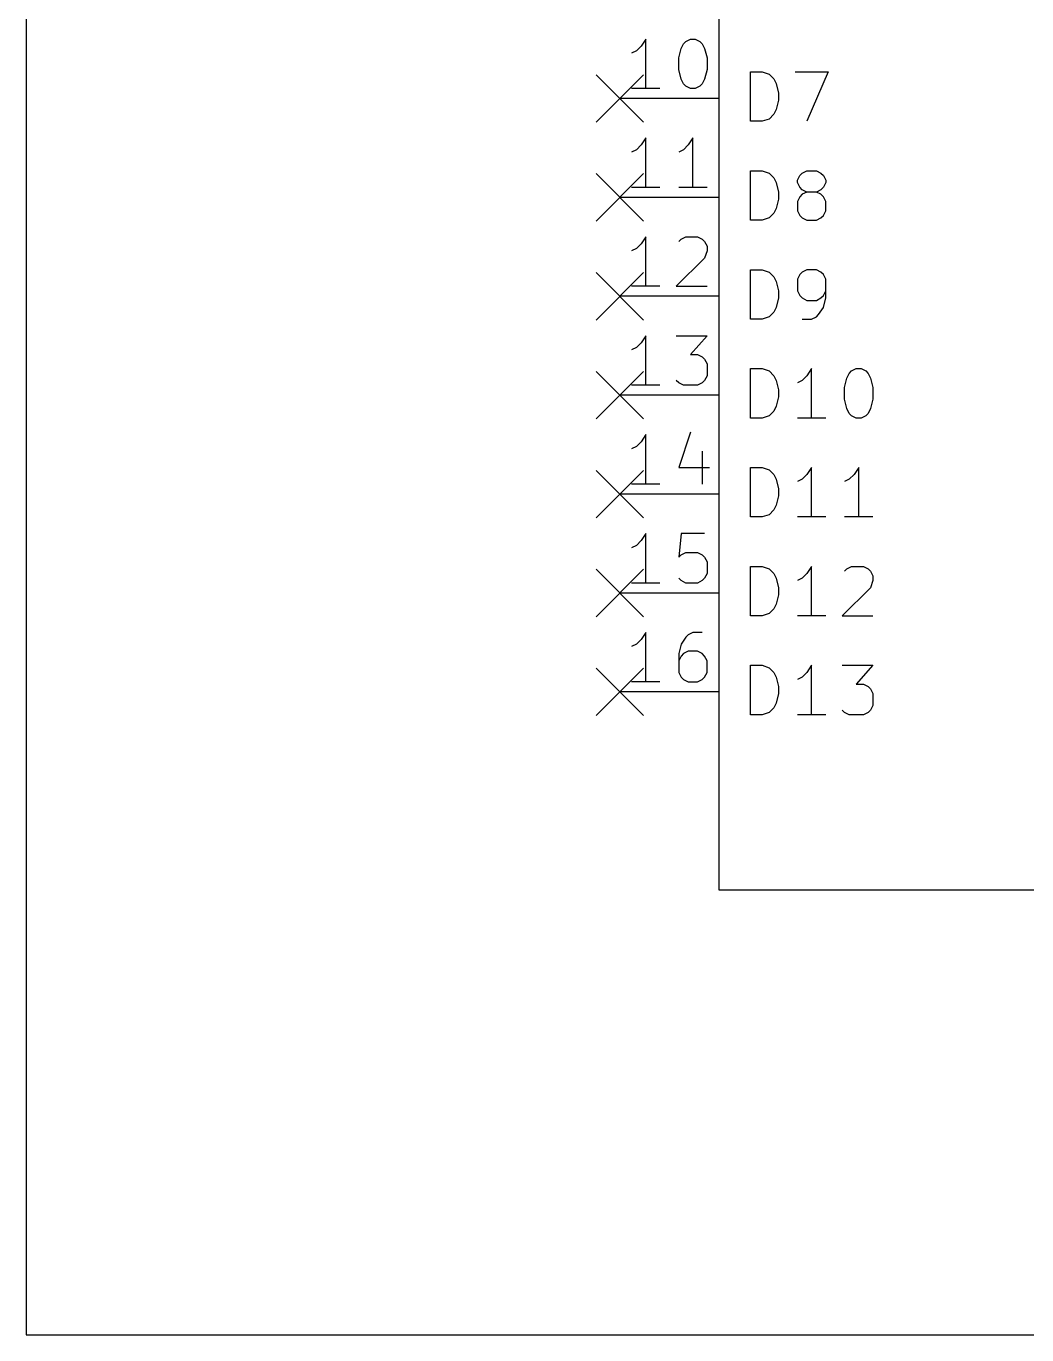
# Model space of a CAD drawing. Extents: x 0.4 to 11.3, y -7.9 to -0.4.
# Drawn here: x 4.45 to 5.461, y -5.55 to -4.227 of the extents above; entities that cross this region are included whole.
import ezdxf

# ---------------------------------------------------------------- set-up
doc = ezdxf.new("R2010")
doc.units = 0
doc.header["$MEASUREMENT"] = 0
for name, color, linetype in [('BLUE2', 5, 'CONTINUOUS'), ('BLUE3', 171, 'CONTINUOUS'), ('CYAN2', 4, 'CONTINUOUS'), ('LYELLOW', 51, 'CONTINUOUS'), ('RED2', 1, 'CONTINUOUS'), ('RED3', 11, 'CONTINUOUS')]:
    doc.layers.add(name, color=color, linetype=linetype)

msp = doc.modelspace()

# ---------------------------------------------------------------- linework, layer by layer
at = {"layer": 'BLUE2', "linetype": 'CONTINUOUS'}
for p, q in [((5.026, -4.276), (5.074, -4.324)), ((5.074, -4.276), (5.026, -4.324)), ((5.026, -4.376), (5.074, -4.424)), ((5.074, -4.376), (5.026, -4.424)), ((5.026, -4.476), (5.074, -4.524)), ((5.074, -4.476), (5.026, -4.524)), ((5.026, -4.576), (5.074, -4.624)), ((5.074, -4.576), (5.026, -4.624)), ((5.026, -4.676), (5.074, -4.724)), ((5.074, -4.676), (5.026, -4.724)), ((5.026, -4.776), (5.074, -4.824)), ((5.074, -4.776), (5.026, -4.824)), ((5.026, -4.876), (5.074, -4.924)), ((5.074, -4.876), (5.026, -4.924))]:
    msp.add_line(p, q, dxfattribs=at)
at = {"layer": 'BLUE3', "linetype": 'CONTINUOUS'}
for p, q in [((4.45, -2.65), (4.45, -5.55)), ((4.45, -5.55), (6.65, -5.55))]:
    msp.add_line(p, q, dxfattribs=at)
at = {"layer": 'CYAN2', "linetype": 'CONTINUOUS'}
for p, q in [((5.1819, -4.3231), (5.1819, -4.2731)), ((5.1819, -4.2731), (5.1938, -4.2731)), ((5.1819, -4.3231), (5.1819, -4.2731)), ((5.1819, -4.2731), (5.1938, -4.2731)), ((5.1938, -4.2731), (5.2009, -4.2755)), ((5.1938, -4.2731), (5.2009, -4.2755)), ((5.2271, -4.2731), (5.2605, -4.2731)), ((5.2271, -4.2731), (5.2605, -4.2731)), ((5.2605, -4.2731), (5.239, -4.3231)), ((5.2605, -4.2731), (5.239, -4.3231)), ((5.2009, -4.2755), (5.2057, -4.2803)), ((5.2009, -4.2755), (5.2057, -4.2803)), ((5.2057, -4.2803), (5.2081, -4.285)), ((5.2057, -4.2803), (5.2081, -4.285)), ((5.2081, -4.285), (5.2105, -4.2946)), ((5.2081, -4.285), (5.2105, -4.2946)), ((5.2105, -4.2946), (5.2105, -4.3017)), ((5.2105, -4.2946), (5.2105, -4.3017)), ((5.2081, -4.3112), (5.2057, -4.316)), ((5.2081, -4.3112), (5.2057, -4.316)), ((5.2105, -4.3017), (5.2081, -4.3112)), ((5.2105, -4.3017), (5.2081, -4.3112)), ((5.1938, -4.3231), (5.1819, -4.3231)), ((5.1938, -4.3231), (5.1819, -4.3231)), ((5.2009, -4.3208), (5.1938, -4.3231)), ((5.2009, -4.3208), (5.1938, -4.3231)), ((5.2057, -4.316), (5.2009, -4.3208)), ((5.2057, -4.316), (5.2009, -4.3208)), ((5.1819, -4.4231), (5.1819, -4.3731)), ((5.1819, -4.3731), (5.1938, -4.3731)), ((5.1819, -4.4231), (5.1819, -4.3731)), ((5.1819, -4.3731), (5.1938, -4.3731)), ((5.1938, -4.3731), (5.2009, -4.3755)), ((5.1938, -4.3731), (5.2009, -4.3755)), ((5.2009, -4.3755), (5.2057, -4.3803)), ((5.2009, -4.3755), (5.2057, -4.3803)), ((5.2295, -4.3827), (5.2319, -4.3779)), ((5.2295, -4.3827), (5.2319, -4.3779)), ((5.2319, -4.3779), (5.2343, -4.3755)), ((5.2319, -4.3779), (5.2343, -4.3755)), ((5.2343, -4.3755), (5.239, -4.3731)), ((5.2343, -4.3755), (5.239, -4.3731)), ((5.239, -4.3731), (5.2486, -4.3731)), ((5.239, -4.3731), (5.2486, -4.3731)), ((5.2486, -4.3731), (5.2533, -4.3755)), ((5.2486, -4.3731), (5.2533, -4.3755)), ((5.2533, -4.3755), (5.2557, -4.3779)), ((5.2533, -4.3755), (5.2557, -4.3779)), ((5.2557, -4.3779), (5.2581, -4.3827)), ((5.2557, -4.3779), (5.2581, -4.3827)), ((5.2057, -4.3803), (5.2081, -4.385)), ((5.2057, -4.3803), (5.2081, -4.385)), ((5.2081, -4.385), (5.2105, -4.3946)), ((5.2081, -4.385), (5.2105, -4.3946)), ((5.2295, -4.385), (5.2295, -4.3827)), ((5.2295, -4.385), (5.2295, -4.3827)), ((5.2319, -4.3898), (5.2295, -4.385)), ((5.2319, -4.3898), (5.2295, -4.385)), ((5.2343, -4.3922), (5.2319, -4.3898)), ((5.2343, -4.3922), (5.2319, -4.3898)), ((5.239, -4.3946), (5.2343, -4.3922)), ((5.239, -4.3946), (5.2343, -4.3922)), ((5.2533, -4.3922), (5.2486, -4.3946)), ((5.2533, -4.3922), (5.2486, -4.3946)), ((5.2557, -4.3898), (5.2533, -4.3922)), ((5.2557, -4.3898), (5.2533, -4.3922)), ((5.2581, -4.385), (5.2557, -4.3898)), ((5.2581, -4.385), (5.2557, -4.3898)), ((5.2581, -4.3827), (5.2581, -4.385)), ((5.2581, -4.3827), (5.2581, -4.385)), ((5.2105, -4.4017), (5.2081, -4.4112)), ((5.2105, -4.4017), (5.2081, -4.4112)), ((5.2105, -4.3946), (5.2105, -4.4017)), ((5.2105, -4.3946), (5.2105, -4.4017)), ((5.2319, -4.3993), (5.2295, -4.4041)), ((5.2319, -4.3993), (5.2295, -4.4041)), ((5.2295, -4.4041), (5.2295, -4.4136)), ((5.2295, -4.4041), (5.2295, -4.4136)), ((5.2343, -4.3969), (5.2319, -4.3993)), ((5.2343, -4.3969), (5.2319, -4.3993)), ((5.239, -4.3946), (5.2343, -4.3969)), ((5.239, -4.3946), (5.2343, -4.3969)), ((5.2486, -4.3946), (5.239, -4.3946)), ((5.2486, -4.3946), (5.239, -4.3946)), ((5.2533, -4.3969), (5.2486, -4.3946)), ((5.2533, -4.3969), (5.2486, -4.3946)), ((5.2557, -4.3993), (5.2533, -4.3969)), ((5.2557, -4.3993), (5.2533, -4.3969)), ((5.2581, -4.4041), (5.2557, -4.3993)), ((5.2581, -4.4041), (5.2557, -4.3993)), ((5.2581, -4.4136), (5.2581, -4.4041)), ((5.2581, -4.4136), (5.2581, -4.4041)), ((5.2057, -4.416), (5.2009, -4.4208)), ((5.2057, -4.416), (5.2009, -4.4208)), ((5.2081, -4.4112), (5.2057, -4.416)), ((5.2081, -4.4112), (5.2057, -4.416)), ((5.2295, -4.4136), (5.2319, -4.4184)), ((5.2295, -4.4136), (5.2319, -4.4184)), ((5.2319, -4.4184), (5.2343, -4.4208)), ((5.2319, -4.4184), (5.2343, -4.4208)), ((5.2533, -4.4208), (5.2557, -4.4184)), ((5.2533, -4.4208), (5.2557, -4.4184)), ((5.2557, -4.4184), (5.2581, -4.4136)), ((5.2557, -4.4184), (5.2581, -4.4136)), ((5.1938, -4.4231), (5.1819, -4.4231)), ((5.1938, -4.4231), (5.1819, -4.4231)), ((5.2009, -4.4208), (5.1938, -4.4231)), ((5.2009, -4.4208), (5.1938, -4.4231)), ((5.2343, -4.4208), (5.239, -4.4231)), ((5.2343, -4.4208), (5.239, -4.4231)), ((5.239, -4.4231), (5.2486, -4.4231)), ((5.239, -4.4231), (5.2486, -4.4231)), ((5.2486, -4.4231), (5.2533, -4.4208)), ((5.2486, -4.4231), (5.2533, -4.4208)), ((5.1819, -4.5231), (5.1819, -4.4731)), ((5.1819, -4.4731), (5.1938, -4.4731)), ((5.1819, -4.5231), (5.1819, -4.4731)), ((5.1819, -4.4731), (5.1938, -4.4731)), ((5.1938, -4.4731), (5.2009, -4.4755)), ((5.1938, -4.4731), (5.2009, -4.4755)), ((5.2009, -4.4755), (5.2057, -4.4803)), ((5.2009, -4.4755), (5.2057, -4.4803)), ((5.2057, -4.4803), (5.2081, -4.485)), ((5.2057, -4.4803), (5.2081, -4.485)), ((5.2081, -4.485), (5.2105, -4.4946)), ((5.2081, -4.485), (5.2105, -4.4946)), ((5.2319, -4.4779), (5.2295, -4.4827)), ((5.2319, -4.4779), (5.2295, -4.4827)), ((5.2295, -4.4827), (5.2295, -4.4946)), ((5.2295, -4.4827), (5.2295, -4.4946)), ((5.2343, -4.4755), (5.2319, -4.4779)), ((5.2343, -4.4755), (5.2319, -4.4779)), ((5.239, -4.4731), (5.2343, -4.4755)), ((5.239, -4.4731), (5.2343, -4.4755)), ((5.2486, -4.4731), (5.239, -4.4731)), ((5.2486, -4.4731), (5.239, -4.4731)), ((5.2533, -4.4755), (5.2486, -4.4731)), ((5.2533, -4.4755), (5.2486, -4.4731)), ((5.2557, -4.4779), (5.2533, -4.4755)), ((5.2557, -4.4779), (5.2533, -4.4755)), ((5.2581, -4.4827), (5.2557, -4.4779)), ((5.2581, -4.4827), (5.2557, -4.4779)), ((5.2581, -4.5017), (5.2581, -4.4827)), ((5.2581, -4.5017), (5.2581, -4.4827)), ((5.2105, -4.4946), (5.2105, -4.5017)), ((5.2105, -4.4946), (5.2105, -4.5017)), ((5.2295, -4.4946), (5.2319, -4.4993)), ((5.2295, -4.4946), (5.2319, -4.4993)), ((5.2557, -4.4993), (5.2581, -4.4946)), ((5.2557, -4.4993), (5.2581, -4.4946)), ((5.2081, -4.5112), (5.2057, -4.516)), ((5.2081, -4.5112), (5.2057, -4.516)), ((5.2105, -4.5017), (5.2081, -4.5112)), ((5.2105, -4.5017), (5.2081, -4.5112)), ((5.2319, -4.4993), (5.2343, -4.5017)), ((5.2319, -4.4993), (5.2343, -4.5017)), ((5.2343, -4.5017), (5.239, -4.5041)), ((5.2343, -4.5017), (5.239, -4.5041)), ((5.239, -4.5041), (5.2486, -4.5041)), ((5.239, -4.5041), (5.2486, -4.5041)), ((5.2486, -4.5041), (5.2533, -4.5017)), ((5.2486, -4.5041), (5.2533, -4.5017)), ((5.2509, -4.5184), (5.2557, -4.5112)), ((5.2509, -4.5184), (5.2557, -4.5112)), ((5.2533, -4.5017), (5.2557, -4.4993)), ((5.2533, -4.5017), (5.2557, -4.4993)), ((5.2557, -4.5112), (5.2581, -4.5017)), ((5.2557, -4.5112), (5.2581, -4.5017)), ((5.1938, -4.5231), (5.1819, -4.5231)), ((5.1938, -4.5231), (5.1819, -4.5231)), ((5.2009, -4.5208), (5.1938, -4.5231)), ((5.2009, -4.5208), (5.1938, -4.5231)), ((5.2057, -4.516), (5.2009, -4.5208)), ((5.2057, -4.516), (5.2009, -4.5208)), ((5.2343, -4.5231), (5.2438, -4.5231)), ((5.2343, -4.5231), (5.2438, -4.5231)), ((5.2438, -4.5231), (5.2486, -4.5208)), ((5.2438, -4.5231), (5.2486, -4.5208)), ((5.2486, -4.5208), (5.2509, -4.5184)), ((5.2486, -4.5208), (5.2509, -4.5184)), ((5.1819, -4.6231), (5.1819, -4.5731)), ((5.1819, -4.5731), (5.1938, -4.5731)), ((5.1819, -4.6231), (5.1819, -4.5731)), ((5.1819, -4.5731), (5.1938, -4.5731)), ((5.1938, -4.5731), (5.2009, -4.5755)), ((5.1938, -4.5731), (5.2009, -4.5755)), ((5.2009, -4.5755), (5.2057, -4.5803)), ((5.2009, -4.5755), (5.2057, -4.5803)), ((5.2438, -4.5731), (5.239, -4.5803)), ((5.2438, -4.5731), (5.239, -4.5803)), ((5.2438, -4.6231), (5.2438, -4.5731)), ((5.2438, -4.6231), (5.2438, -4.5731)), ((5.2795, -4.5827), (5.2819, -4.5779)), ((5.2795, -4.5827), (5.2819, -4.5779)), ((5.2819, -4.5779), (5.2843, -4.5755)), ((5.2819, -4.5779), (5.2843, -4.5755)), ((5.2843, -4.5755), (5.289, -4.5731)), ((5.2843, -4.5755), (5.289, -4.5731)), ((5.289, -4.5731), (5.2938, -4.5731)), ((5.289, -4.5731), (5.2938, -4.5731)), ((5.2938, -4.5731), (5.2986, -4.5755)), ((5.2938, -4.5731), (5.2986, -4.5755)), ((5.2986, -4.5755), (5.3009, -4.5779)), ((5.2986, -4.5755), (5.3009, -4.5779)), ((5.3009, -4.5779), (5.3033, -4.5827)), ((5.3009, -4.5779), (5.3033, -4.5827)), ((5.2057, -4.5803), (5.2081, -4.585)), ((5.2057, -4.5803), (5.2081, -4.585)), ((5.2081, -4.585), (5.2105, -4.5946)), ((5.2081, -4.585), (5.2105, -4.5946)), ((5.2343, -4.585), (5.2295, -4.5874)), ((5.2343, -4.585), (5.2295, -4.5874)), ((5.239, -4.5803), (5.2343, -4.585)), ((5.239, -4.5803), (5.2343, -4.585)), ((5.2771, -4.5922), (5.2795, -4.5827)), ((5.2771, -4.5922), (5.2795, -4.5827)), ((5.3033, -4.5827), (5.3057, -4.5922)), ((5.3033, -4.5827), (5.3057, -4.5922)), ((5.2105, -4.6017), (5.2081, -4.6112)), ((5.2105, -4.6017), (5.2081, -4.6112)), ((5.2105, -4.5946), (5.2105, -4.6017)), ((5.2105, -4.5946), (5.2105, -4.6017)), ((5.2771, -4.6041), (5.2771, -4.5922)), ((5.2771, -4.6041), (5.2771, -4.5922)), ((5.2795, -4.6136), (5.2771, -4.6041)), ((5.2795, -4.6136), (5.2771, -4.6041)), ((5.3057, -4.6041), (5.3033, -4.6136)), ((5.3057, -4.6041), (5.3033, -4.6136)), ((5.3057, -4.5922), (5.3057, -4.6041)), ((5.3057, -4.5922), (5.3057, -4.6041)), ((5.2057, -4.616), (5.2009, -4.6208)), ((5.2057, -4.616), (5.2009, -4.6208)), ((5.2081, -4.6112), (5.2057, -4.616)), ((5.2081, -4.6112), (5.2057, -4.616)), ((5.2819, -4.6184), (5.2795, -4.6136)), ((5.2819, -4.6184), (5.2795, -4.6136)), ((5.3033, -4.6136), (5.3009, -4.6184)), ((5.3033, -4.6136), (5.3009, -4.6184)), ((5.1938, -4.6231), (5.1819, -4.6231)), ((5.1938, -4.6231), (5.1819, -4.6231)), ((5.2009, -4.6208), (5.1938, -4.6231)), ((5.2009, -4.6208), (5.1938, -4.6231)), ((5.2581, -4.6231), (5.2295, -4.6231)), ((5.2581, -4.6231), (5.2295, -4.6231)), ((5.2843, -4.6208), (5.2819, -4.6184)), ((5.2843, -4.6208), (5.2819, -4.6184)), ((5.289, -4.6231), (5.2843, -4.6208)), ((5.289, -4.6231), (5.2843, -4.6208)), ((5.2938, -4.6231), (5.289, -4.6231)), ((5.2938, -4.6231), (5.289, -4.6231)), ((5.2986, -4.6208), (5.2938, -4.6231)), ((5.2986, -4.6208), (5.2938, -4.6231)), ((5.3009, -4.6184), (5.2986, -4.6208)), ((5.3009, -4.6184), (5.2986, -4.6208)), ((5.1819, -4.7231), (5.1819, -4.6731)), ((5.1819, -4.6731), (5.1938, -4.6731)), ((5.1819, -4.7231), (5.1819, -4.6731)), ((5.1819, -4.6731), (5.1938, -4.6731)), ((5.1938, -4.6731), (5.2009, -4.6755)), ((5.1938, -4.6731), (5.2009, -4.6755)), ((5.2009, -4.6755), (5.2057, -4.6803)), ((5.2009, -4.6755), (5.2057, -4.6803)), ((5.2057, -4.6803), (5.2081, -4.685)), ((5.2057, -4.6803), (5.2081, -4.685)), ((5.239, -4.6803), (5.2343, -4.685)), ((5.239, -4.6803), (5.2343, -4.685)), ((5.2438, -4.6731), (5.239, -4.6803)), ((5.2438, -4.6731), (5.239, -4.6803)), ((5.2438, -4.7231), (5.2438, -4.6731)), ((5.2438, -4.7231), (5.2438, -4.6731)), ((5.2867, -4.6803), (5.2819, -4.685)), ((5.2867, -4.6803), (5.2819, -4.685)), ((5.2914, -4.6731), (5.2867, -4.6803)), ((5.2914, -4.6731), (5.2867, -4.6803)), ((5.2914, -4.7231), (5.2914, -4.6731)), ((5.2914, -4.7231), (5.2914, -4.6731)), ((5.2081, -4.685), (5.2105, -4.6946)), ((5.2081, -4.685), (5.2105, -4.6946)), ((5.2105, -4.6946), (5.2105, -4.7017)), ((5.2105, -4.6946), (5.2105, -4.7017)), ((5.2343, -4.685), (5.2295, -4.6874)), ((5.2343, -4.685), (5.2295, -4.6874)), ((5.2819, -4.685), (5.2771, -4.6874)), ((5.2819, -4.685), (5.2771, -4.6874)), ((5.2105, -4.7017), (5.2081, -4.7112)), ((5.2105, -4.7017), (5.2081, -4.7112)), ((5.1938, -4.7231), (5.1819, -4.7231)), ((5.1938, -4.7231), (5.1819, -4.7231)), ((5.2009, -4.7208), (5.1938, -4.7231)), ((5.2009, -4.7208), (5.1938, -4.7231)), ((5.2057, -4.716), (5.2009, -4.7208)), ((5.2057, -4.716), (5.2009, -4.7208)), ((5.2081, -4.7112), (5.2057, -4.716)), ((5.2081, -4.7112), (5.2057, -4.716)), ((5.2581, -4.7231), (5.2295, -4.7231)), ((5.2581, -4.7231), (5.2295, -4.7231)), ((5.3057, -4.7231), (5.2771, -4.7231)), ((5.3057, -4.7231), (5.2771, -4.7231)), ((5.1819, -4.8231), (5.1819, -4.7731)), ((5.1819, -4.7731), (5.1938, -4.7731)), ((5.1819, -4.8231), (5.1819, -4.7731)), ((5.1819, -4.7731), (5.1938, -4.7731)), ((5.1938, -4.7731), (5.2009, -4.7755)), ((5.1938, -4.7731), (5.2009, -4.7755)), ((5.2009, -4.7755), (5.2057, -4.7803)), ((5.2009, -4.7755), (5.2057, -4.7803)), ((5.2438, -4.7731), (5.239, -4.7803)), ((5.2438, -4.7731), (5.239, -4.7803)), ((5.2438, -4.8231), (5.2438, -4.7731)), ((5.2438, -4.8231), (5.2438, -4.7731)), ((5.2771, -4.7779), (5.2795, -4.7755)), ((5.2771, -4.7779), (5.2795, -4.7755)), ((5.2795, -4.7755), (5.2843, -4.7731)), ((5.2795, -4.7755), (5.2843, -4.7731)), ((5.2843, -4.7731), (5.2962, -4.7731)), ((5.2843, -4.7731), (5.2962, -4.7731)), ((5.2962, -4.7731), (5.3009, -4.7755)), ((5.2962, -4.7731), (5.3009, -4.7755)), ((5.3009, -4.7755), (5.3033, -4.7779)), ((5.3009, -4.7755), (5.3033, -4.7779)), ((5.2057, -4.7803), (5.2081, -4.785)), ((5.2057, -4.7803), (5.2081, -4.785)), ((5.2081, -4.785), (5.2105, -4.7946)), ((5.2081, -4.785), (5.2105, -4.7946)), ((5.2343, -4.785), (5.2295, -4.7874)), ((5.2343, -4.785), (5.2295, -4.7874)), ((5.239, -4.7803), (5.2343, -4.785)), ((5.239, -4.7803), (5.2343, -4.785)), ((5.3033, -4.7779), (5.3057, -4.7827)), ((5.3033, -4.7779), (5.3057, -4.7827)), ((5.3057, -4.7874), (5.3033, -4.7946)), ((5.3057, -4.7874), (5.3033, -4.7946)), ((5.3057, -4.7827), (5.3057, -4.7874)), ((5.3057, -4.7827), (5.3057, -4.7874)), ((5.2105, -4.8017), (5.2081, -4.8112)), ((5.2105, -4.8017), (5.2081, -4.8112)), ((5.2105, -4.7946), (5.2105, -4.8017)), ((5.2105, -4.7946), (5.2105, -4.8017)), ((5.3033, -4.7946), (5.2748, -4.8231)), ((5.3033, -4.7946), (5.2748, -4.8231)), ((5.2057, -4.816), (5.2009, -4.8208)), ((5.2057, -4.816), (5.2009, -4.8208)), ((5.2081, -4.8112), (5.2057, -4.816)), ((5.2081, -4.8112), (5.2057, -4.816)), ((5.1938, -4.8231), (5.1819, -4.8231)), ((5.1938, -4.8231), (5.1819, -4.8231)), ((5.2009, -4.8208), (5.1938, -4.8231)), ((5.2009, -4.8208), (5.1938, -4.8231)), ((5.2581, -4.8231), (5.2295, -4.8231)), ((5.2581, -4.8231), (5.2295, -4.8231)), ((5.2748, -4.8231), (5.3057, -4.8231)), ((5.2748, -4.8231), (5.3057, -4.8231)), ((5.1819, -4.9231), (5.1819, -4.8731)), ((5.1819, -4.8731), (5.1938, -4.8731)), ((5.1819, -4.9231), (5.1819, -4.8731)), ((5.1819, -4.8731), (5.1938, -4.8731)), ((5.1938, -4.8731), (5.2009, -4.8755)), ((5.1938, -4.8731), (5.2009, -4.8755)), ((5.2009, -4.8755), (5.2057, -4.8803)), ((5.2009, -4.8755), (5.2057, -4.8803)), ((5.2057, -4.8803), (5.2081, -4.885)), ((5.2057, -4.8803), (5.2081, -4.885)), ((5.239, -4.8803), (5.2343, -4.885)), ((5.239, -4.8803), (5.2343, -4.885)), ((5.2438, -4.8731), (5.239, -4.8803)), ((5.2438, -4.8731), (5.239, -4.8803)), ((5.2438, -4.9231), (5.2438, -4.8731)), ((5.2438, -4.9231), (5.2438, -4.8731)), ((5.2748, -4.8731), (5.3057, -4.8731)), ((5.2748, -4.8731), (5.3057, -4.8731)), ((5.3057, -4.8731), (5.289, -4.8922)), ((5.3057, -4.8731), (5.289, -4.8922)), ((5.2081, -4.885), (5.2105, -4.8946)), ((5.2081, -4.885), (5.2105, -4.8946)), ((5.2105, -4.8946), (5.2105, -4.9017)), ((5.2105, -4.8946), (5.2105, -4.9017)), ((5.2343, -4.885), (5.2295, -4.8874)), ((5.2343, -4.885), (5.2295, -4.8874)), ((5.289, -4.8922), (5.2962, -4.8922)), ((5.289, -4.8922), (5.2962, -4.8922)), ((5.2962, -4.8922), (5.3009, -4.8946)), ((5.2962, -4.8922), (5.3009, -4.8946)), ((5.3009, -4.8946), (5.3033, -4.8969)), ((5.3009, -4.8946), (5.3033, -4.8969)), ((5.2105, -4.9017), (5.2081, -4.9112)), ((5.2105, -4.9017), (5.2081, -4.9112)), ((5.3033, -4.8969), (5.3057, -4.9017)), ((5.3033, -4.8969), (5.3057, -4.9017)), ((5.3057, -4.9017), (5.3057, -4.9136)), ((5.3057, -4.9017), (5.3057, -4.9136)), ((5.2009, -4.9208), (5.1938, -4.9231)), ((5.2009, -4.9208), (5.1938, -4.9231)), ((5.2057, -4.916), (5.2009, -4.9208)), ((5.2057, -4.916), (5.2009, -4.9208)), ((5.2081, -4.9112), (5.2057, -4.916)), ((5.2081, -4.9112), (5.2057, -4.916)), ((5.2771, -4.9208), (5.2748, -4.9184)), ((5.2771, -4.9208), (5.2748, -4.9184)), ((5.2819, -4.9231), (5.2771, -4.9208)), ((5.2819, -4.9231), (5.2771, -4.9208)), ((5.3009, -4.9208), (5.2962, -4.9231)), ((5.3009, -4.9208), (5.2962, -4.9231)), ((5.3033, -4.9184), (5.3009, -4.9208)), ((5.3033, -4.9184), (5.3009, -4.9208)), ((5.3057, -4.9136), (5.3033, -4.9184)), ((5.3057, -4.9136), (5.3033, -4.9184)), ((5.1938, -4.9231), (5.1819, -4.9231)), ((5.1938, -4.9231), (5.1819, -4.9231)), ((5.2581, -4.9231), (5.2295, -4.9231)), ((5.2581, -4.9231), (5.2295, -4.9231)), ((5.2962, -4.9231), (5.2819, -4.9231)), ((5.2962, -4.9231), (5.2819, -4.9231))]:
    msp.add_line(p, q, dxfattribs=at)
at = {"layer": 'LYELLOW', "linetype": 'CONTINUOUS'}
for p, q in [((5.15, -3.3), (5.15, -5.1)), ((5.15, -5.1), (5.95, -5.1))]:
    msp.add_line(p, q, dxfattribs=at)
at = {"layer": 'RED2', "linetype": 'CONTINUOUS'}
for p, q in [((5.15, -3.3), (5.15, -5.1)), ((5.15, -4.3), (5.05, -4.3)), ((5.15, -4.3), (5.05, -4.3)), ((5.15, -4.4), (5.05, -4.4)), ((5.15, -4.4), (5.05, -4.4)), ((5.15, -4.5), (5.05, -4.5)), ((5.15, -4.5), (5.05, -4.5)), ((5.15, -4.6), (5.05, -4.6)), ((5.15, -4.6), (5.05, -4.6)), ((5.15, -4.7), (5.05, -4.7)), ((5.15, -4.7), (5.05, -4.7)), ((5.15, -4.8), (5.05, -4.8)), ((5.15, -4.8), (5.05, -4.8)), ((5.15, -4.9), (5.05, -4.9)), ((5.15, -4.9), (5.05, -4.9)), ((5.15, -5.1), (5.95, -5.1))]:
    msp.add_line(p, q, dxfattribs=at)
at = {"layer": 'RED3', "linetype": 'CONTINUOUS'}
for p, q in [((5.0714, -4.247), (5.0667, -4.2518)), ((5.0714, -4.247), (5.0667, -4.2518)), ((5.0762, -4.2399), (5.0714, -4.247)), ((5.0762, -4.2399), (5.0714, -4.247)), ((5.0762, -4.2899), (5.0762, -4.2399)), ((5.0762, -4.2899), (5.0762, -4.2399)), ((5.1119, -4.2494), (5.1143, -4.2446)), ((5.1119, -4.2494), (5.1143, -4.2446)), ((5.1143, -4.2446), (5.1167, -4.2423)), ((5.1143, -4.2446), (5.1167, -4.2423)), ((5.1167, -4.2423), (5.1214, -4.2399)), ((5.1167, -4.2423), (5.1214, -4.2399)), ((5.1214, -4.2399), (5.1262, -4.2399)), ((5.1214, -4.2399), (5.1262, -4.2399)), ((5.1262, -4.2399), (5.1309, -4.2423)), ((5.1262, -4.2399), (5.1309, -4.2423)), ((5.1309, -4.2423), (5.1333, -4.2446)), ((5.1309, -4.2423), (5.1333, -4.2446)), ((5.1333, -4.2446), (5.1357, -4.2494)), ((5.1333, -4.2446), (5.1357, -4.2494)), ((5.0667, -4.2518), (5.0619, -4.2542)), ((5.0667, -4.2518), (5.0619, -4.2542)), ((5.1095, -4.2589), (5.1119, -4.2494)), ((5.1095, -4.2589), (5.1119, -4.2494)), ((5.1095, -4.2708), (5.1095, -4.2589)), ((5.1095, -4.2708), (5.1095, -4.2589)), ((5.1357, -4.2494), (5.1381, -4.2589)), ((5.1357, -4.2494), (5.1381, -4.2589)), ((5.1381, -4.2589), (5.1381, -4.2708)), ((5.1381, -4.2589), (5.1381, -4.2708)), ((5.1119, -4.2804), (5.1095, -4.2708)), ((5.1119, -4.2804), (5.1095, -4.2708)), ((5.1381, -4.2708), (5.1357, -4.2804)), ((5.1381, -4.2708), (5.1357, -4.2804)), ((5.1143, -4.2851), (5.1119, -4.2804)), ((5.1143, -4.2851), (5.1119, -4.2804)), ((5.1167, -4.2875), (5.1143, -4.2851)), ((5.1167, -4.2875), (5.1143, -4.2851)), ((5.1333, -4.2851), (5.1309, -4.2875)), ((5.1333, -4.2851), (5.1309, -4.2875)), ((5.1357, -4.2804), (5.1333, -4.2851)), ((5.1357, -4.2804), (5.1333, -4.2851)), ((5.0905, -4.2899), (5.0619, -4.2899)), ((5.0905, -4.2899), (5.0619, -4.2899)), ((5.1214, -4.2899), (5.1167, -4.2875)), ((5.1214, -4.2899), (5.1167, -4.2875)), ((5.1262, -4.2899), (5.1214, -4.2899)), ((5.1262, -4.2899), (5.1214, -4.2899)), ((5.1309, -4.2875), (5.1262, -4.2899)), ((5.1309, -4.2875), (5.1262, -4.2899)), ((5.0667, -4.3518), (5.0619, -4.3542)), ((5.0667, -4.3518), (5.0619, -4.3542)), ((5.0714, -4.347), (5.0667, -4.3518)), ((5.0714, -4.347), (5.0667, -4.3518)), ((5.0762, -4.3399), (5.0714, -4.347)), ((5.0762, -4.3399), (5.0714, -4.347)), ((5.0762, -4.3899), (5.0762, -4.3399)), ((5.0762, -4.3899), (5.0762, -4.3399)), ((5.1143, -4.3518), (5.1095, -4.3542)), ((5.1143, -4.3518), (5.1095, -4.3542)), ((5.119, -4.347), (5.1143, -4.3518)), ((5.119, -4.347), (5.1143, -4.3518)), ((5.1238, -4.3399), (5.119, -4.347)), ((5.1238, -4.3399), (5.119, -4.347)), ((5.1238, -4.3899), (5.1238, -4.3399)), ((5.1238, -4.3899), (5.1238, -4.3399)), ((5.0905, -4.3899), (5.0619, -4.3899)), ((5.0905, -4.3899), (5.0619, -4.3899)), ((5.1381, -4.3899), (5.1095, -4.3899)), ((5.1381, -4.3899), (5.1095, -4.3899)), ((5.0762, -4.4399), (5.0714, -4.447)), ((5.0762, -4.4399), (5.0714, -4.447)), ((5.0762, -4.4899), (5.0762, -4.4399)), ((5.0762, -4.4899), (5.0762, -4.4399)), ((5.1095, -4.4446), (5.1119, -4.4423)), ((5.1095, -4.4446), (5.1119, -4.4423)), ((5.1119, -4.4423), (5.1167, -4.4399)), ((5.1119, -4.4423), (5.1167, -4.4399)), ((5.1167, -4.4399), (5.1286, -4.4399)), ((5.1167, -4.4399), (5.1286, -4.4399)), ((5.1286, -4.4399), (5.1333, -4.4423)), ((5.1286, -4.4399), (5.1333, -4.4423)), ((5.1333, -4.4423), (5.1357, -4.4446)), ((5.1333, -4.4423), (5.1357, -4.4446)), ((5.1357, -4.4446), (5.1381, -4.4494)), ((5.1357, -4.4446), (5.1381, -4.4494)), ((5.0667, -4.4518), (5.0619, -4.4542)), ((5.0667, -4.4518), (5.0619, -4.4542)), ((5.0714, -4.447), (5.0667, -4.4518)), ((5.0714, -4.447), (5.0667, -4.4518)), ((5.1381, -4.4542), (5.1357, -4.4613)), ((5.1381, -4.4542), (5.1357, -4.4613)), ((5.1381, -4.4494), (5.1381, -4.4542)), ((5.1381, -4.4494), (5.1381, -4.4542)), ((5.1357, -4.4613), (5.1071, -4.4899)), ((5.1357, -4.4613), (5.1071, -4.4899)), ((5.0905, -4.4899), (5.0619, -4.4899)), ((5.0905, -4.4899), (5.0619, -4.4899)), ((5.1071, -4.4899), (5.1381, -4.4899)), ((5.1071, -4.4899), (5.1381, -4.4899)), ((5.0714, -4.547), (5.0667, -4.5518)), ((5.0714, -4.547), (5.0667, -4.5518)), ((5.0762, -4.5399), (5.0714, -4.547)), ((5.0762, -4.5399), (5.0714, -4.547)), ((5.0762, -4.5899), (5.0762, -4.5399)), ((5.0762, -4.5899), (5.0762, -4.5399)), ((5.1071, -4.5399), (5.1381, -4.5399)), ((5.1071, -4.5399), (5.1381, -4.5399)), ((5.1381, -4.5399), (5.1214, -4.5589)), ((5.1381, -4.5399), (5.1214, -4.5589)), ((5.0667, -4.5518), (5.0619, -4.5542)), ((5.0667, -4.5518), (5.0619, -4.5542)), ((5.1214, -4.5589), (5.1286, -4.5589)), ((5.1214, -4.5589), (5.1286, -4.5589)), ((5.1286, -4.5589), (5.1333, -4.5613)), ((5.1286, -4.5589), (5.1333, -4.5613)), ((5.1333, -4.5613), (5.1357, -4.5637)), ((5.1333, -4.5613), (5.1357, -4.5637)), ((5.1357, -4.5637), (5.1381, -4.5684)), ((5.1357, -4.5637), (5.1381, -4.5684)), ((5.1381, -4.5684), (5.1381, -4.5804)), ((5.1381, -4.5684), (5.1381, -4.5804)), ((5.0905, -4.5899), (5.0619, -4.5899)), ((5.0905, -4.5899), (5.0619, -4.5899)), ((5.1095, -4.5875), (5.1071, -4.5851)), ((5.1095, -4.5875), (5.1071, -4.5851)), ((5.1143, -4.5899), (5.1095, -4.5875)), ((5.1143, -4.5899), (5.1095, -4.5875)), ((5.1286, -4.5899), (5.1143, -4.5899)), ((5.1286, -4.5899), (5.1143, -4.5899)), ((5.1333, -4.5875), (5.1286, -4.5899)), ((5.1333, -4.5875), (5.1286, -4.5899)), ((5.1357, -4.5851), (5.1333, -4.5875)), ((5.1357, -4.5851), (5.1333, -4.5875)), ((5.1381, -4.5804), (5.1357, -4.5851)), ((5.1381, -4.5804), (5.1357, -4.5851)), ((5.0762, -4.6399), (5.0714, -4.647)), ((5.0762, -4.6399), (5.0714, -4.647)), ((5.0762, -4.6899), (5.0762, -4.6399)), ((5.0762, -4.6899), (5.0762, -4.6399)), ((5.1214, -4.6375), (5.1095, -4.6732)), ((5.1214, -4.6375), (5.1095, -4.6732)), ((5.0667, -4.6518), (5.0619, -4.6542)), ((5.0667, -4.6518), (5.0619, -4.6542)), ((5.0714, -4.647), (5.0667, -4.6518)), ((5.0714, -4.647), (5.0667, -4.6518)), ((5.1333, -4.6565), (5.1333, -4.6899)), ((5.1333, -4.6565), (5.1333, -4.6899)), ((5.1095, -4.6732), (5.1405, -4.6732)), ((5.1095, -4.6732), (5.1405, -4.6732)), ((5.0905, -4.6899), (5.0619, -4.6899)), ((5.0905, -4.6899), (5.0619, -4.6899)), ((5.0714, -4.747), (5.0667, -4.7518)), ((5.0714, -4.747), (5.0667, -4.7518)), ((5.0762, -4.7399), (5.0714, -4.747)), ((5.0762, -4.7399), (5.0714, -4.747)), ((5.0762, -4.7899), (5.0762, -4.7399)), ((5.0762, -4.7899), (5.0762, -4.7399)), ((5.1119, -4.7399), (5.1095, -4.7637)), ((5.1119, -4.7399), (5.1095, -4.7637)), ((5.1357, -4.7399), (5.1119, -4.7399)), ((5.1357, -4.7399), (5.1119, -4.7399)), ((5.0667, -4.7518), (5.0619, -4.7542)), ((5.0667, -4.7518), (5.0619, -4.7542)), ((5.1095, -4.7637), (5.1119, -4.7613)), ((5.1095, -4.7637), (5.1119, -4.7613)), ((5.1119, -4.7613), (5.1167, -4.7589)), ((5.1119, -4.7613), (5.1167, -4.7589)), ((5.1167, -4.7589), (5.1286, -4.7589)), ((5.1167, -4.7589), (5.1286, -4.7589)), ((5.1286, -4.7589), (5.1333, -4.7613)), ((5.1286, -4.7589), (5.1333, -4.7613)), ((5.1333, -4.7613), (5.1357, -4.7637)), ((5.1333, -4.7613), (5.1357, -4.7637)), ((5.1357, -4.7637), (5.1381, -4.7684)), ((5.1357, -4.7637), (5.1381, -4.7684)), ((5.1381, -4.7684), (5.1381, -4.7804)), ((5.1381, -4.7684), (5.1381, -4.7804)), ((5.1119, -4.7875), (5.1095, -4.7851)), ((5.1119, -4.7875), (5.1095, -4.7851)), ((5.1167, -4.7899), (5.1119, -4.7875)), ((5.1167, -4.7899), (5.1119, -4.7875)), ((5.1333, -4.7875), (5.1286, -4.7899)), ((5.1333, -4.7875), (5.1286, -4.7899)), ((5.1357, -4.7851), (5.1333, -4.7875)), ((5.1357, -4.7851), (5.1333, -4.7875)), ((5.1381, -4.7804), (5.1357, -4.7851)), ((5.1381, -4.7804), (5.1357, -4.7851)), ((5.0905, -4.7899), (5.0619, -4.7899)), ((5.0905, -4.7899), (5.0619, -4.7899)), ((5.1286, -4.7899), (5.1167, -4.7899)), ((5.1286, -4.7899), (5.1167, -4.7899)), ((5.0762, -4.8399), (5.0714, -4.847)), ((5.0762, -4.8399), (5.0714, -4.847)), ((5.0762, -4.8899), (5.0762, -4.8399)), ((5.0762, -4.8899), (5.0762, -4.8399)), ((5.119, -4.8423), (5.1167, -4.8446)), ((5.119, -4.8423), (5.1167, -4.8446)), ((5.1238, -4.8399), (5.119, -4.8423)), ((5.1238, -4.8399), (5.119, -4.8423)), ((5.1333, -4.8399), (5.1238, -4.8399)), ((5.1333, -4.8399), (5.1238, -4.8399)), ((5.0667, -4.8518), (5.0619, -4.8542)), ((5.0667, -4.8518), (5.0619, -4.8542)), ((5.0714, -4.847), (5.0667, -4.8518)), ((5.0714, -4.847), (5.0667, -4.8518)), ((5.1119, -4.8518), (5.1095, -4.8613)), ((5.1119, -4.8518), (5.1095, -4.8613)), ((5.1167, -4.8446), (5.1119, -4.8518)), ((5.1167, -4.8446), (5.1119, -4.8518)), ((5.1095, -4.8613), (5.1095, -4.8804)), ((5.1095, -4.8613), (5.1095, -4.8804)), ((5.1119, -4.8637), (5.1095, -4.8684)), ((5.1119, -4.8637), (5.1095, -4.8684)), ((5.1143, -4.8613), (5.1119, -4.8637)), ((5.1143, -4.8613), (5.1119, -4.8637)), ((5.119, -4.8589), (5.1143, -4.8613)), ((5.119, -4.8589), (5.1143, -4.8613)), ((5.1286, -4.8589), (5.119, -4.8589)), ((5.1286, -4.8589), (5.119, -4.8589)), ((5.1333, -4.8613), (5.1286, -4.8589)), ((5.1333, -4.8613), (5.1286, -4.8589)), ((5.1357, -4.8637), (5.1333, -4.8613)), ((5.1357, -4.8637), (5.1333, -4.8613)), ((5.1381, -4.8684), (5.1357, -4.8637)), ((5.1381, -4.8684), (5.1357, -4.8637)), ((5.1381, -4.8804), (5.1381, -4.8684)), ((5.1381, -4.8804), (5.1381, -4.8684)), ((5.1095, -4.8804), (5.1119, -4.8851)), ((5.1095, -4.8804), (5.1119, -4.8851)), ((5.1357, -4.8851), (5.1381, -4.8804)), ((5.1357, -4.8851), (5.1381, -4.8804)), ((5.0905, -4.8899), (5.0619, -4.8899)), ((5.0905, -4.8899), (5.0619, -4.8899)), ((5.1119, -4.8851), (5.1143, -4.8875)), ((5.1119, -4.8851), (5.1143, -4.8875)), ((5.1143, -4.8875), (5.119, -4.8899)), ((5.1143, -4.8875), (5.119, -4.8899)), ((5.119, -4.8899), (5.1286, -4.8899)), ((5.119, -4.8899), (5.1286, -4.8899)), ((5.1286, -4.8899), (5.1333, -4.8875)), ((5.1286, -4.8899), (5.1333, -4.8875)), ((5.1333, -4.8875), (5.1357, -4.8851)), ((5.1333, -4.8875), (5.1357, -4.8851))]:
    msp.add_line(p, q, dxfattribs=at)

doc.saveas('drawing.dxf')
